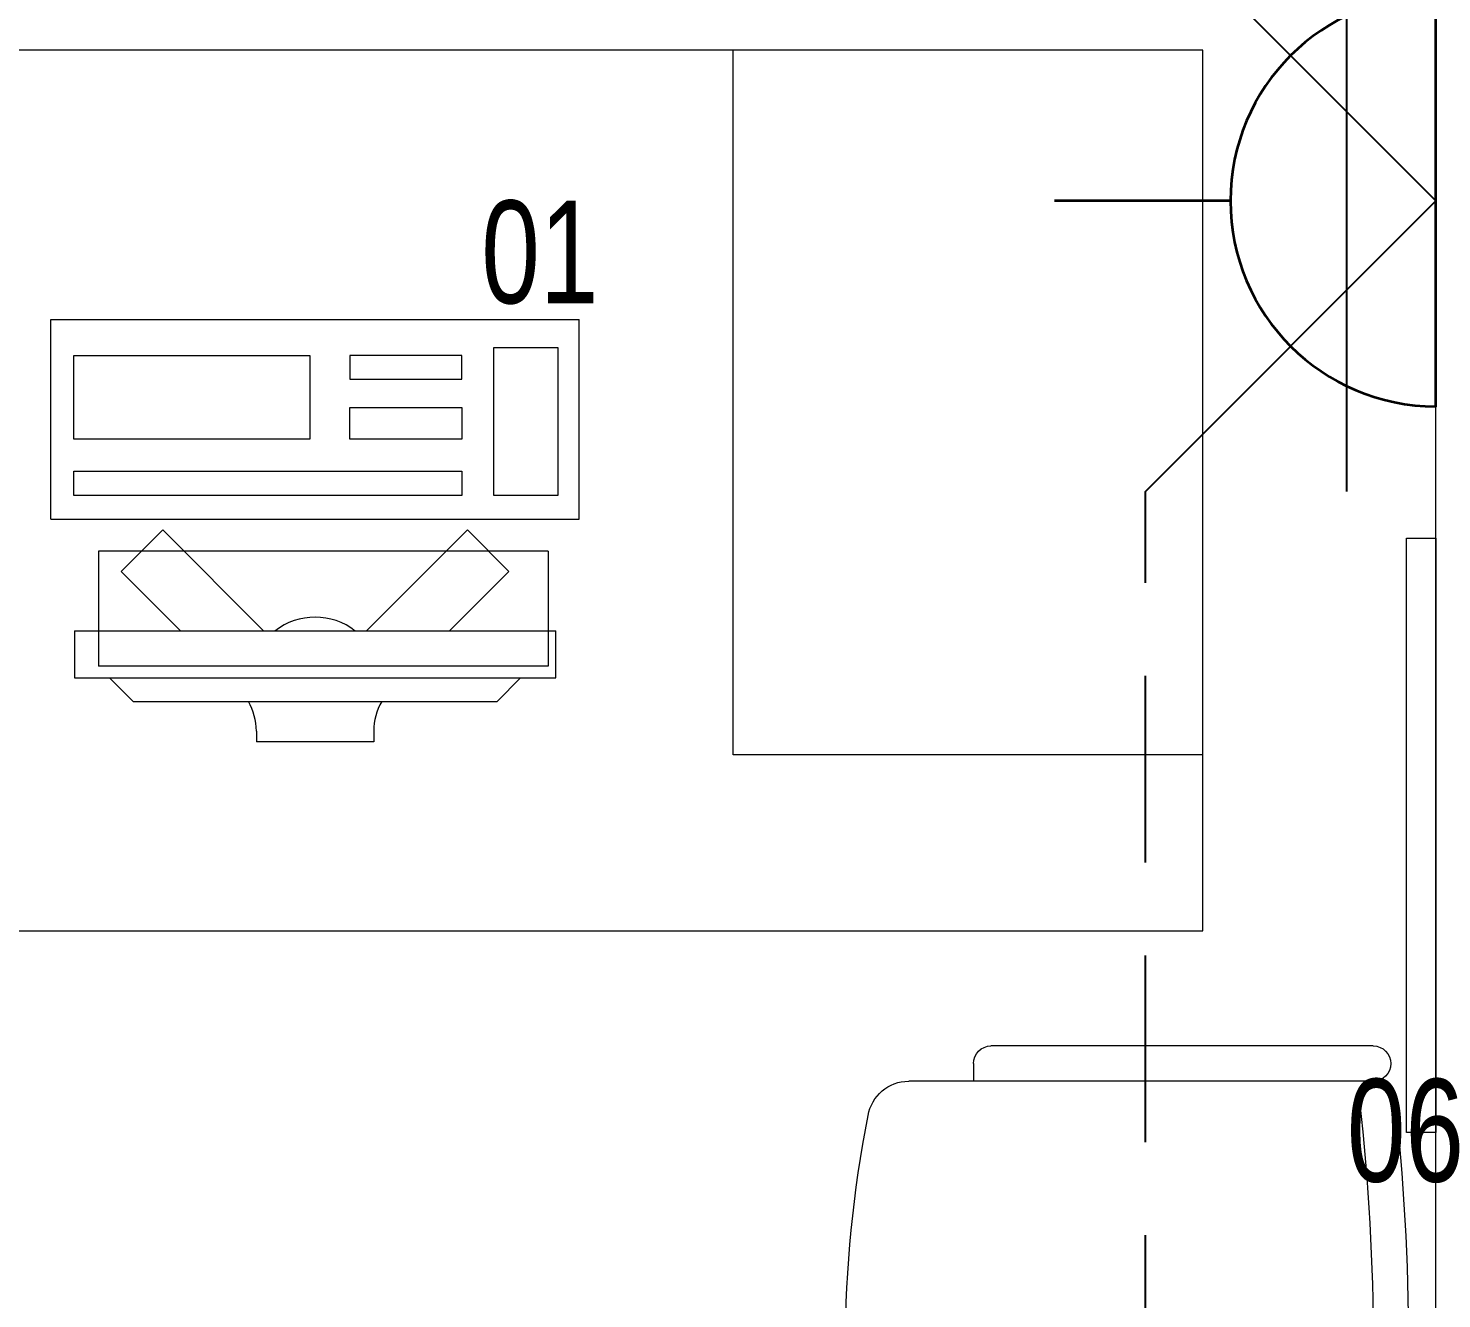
# Model space of a CAD drawing. Header units: inches. Extents: x -12418 to 57169, y -29325 to 19878.
# Drawn here: x 34750 to 35954, y -12171 to -11089 of the extents above; entities that cross this region are included whole.
import ezdxf
from ezdxf.enums import TextEntityAlignment as Align

# ---------------------------------------------------------------- set-up
doc = ezdxf.new("R2010")
doc.units = ezdxf.units.IN
doc.header["$LTSCALE"] = 25
doc.header["$MEASUREMENT"] = 0
for name, pattern in [('00-Ground Floor$0$HIDDEN', [9.525, 6.35, -3.175]), ('DASHDOT', [25.4, 12.7, -6.35, 0, -6.35]), ('HIDDEN', [9.525, 6.35, -3.175])]:
    doc.linetypes.add(name, pattern=pattern)
doc.layers.get('0').update_dxf_attribs({"color": 8})
doc.layers.get('Defpoints').update_dxf_attribs({"color": 8})
for name, color, linetype, lineweight in [('00-Ground Floor$0$72_EGR_EQP_TAG', 142, 'Continuous', 5), ('00-Ground Floor$0$LOADING', 253, 'Continuous', 5), ('00-Ground Floor$0$Walls', 251, 'Continuous', 5), ('E-LITE-CLNG-CNDT', 6, 'DASHDOT', 35), ('E-LITE-EXIT-NUMB', 6, 'Continuous', 25), ('E-POWR-FLOR-CNDT', 6, 'HIDDEN', 25), ('E-POWR-WALL @ 100', 4, 'Continuous', 35)]:
    doc.layers.add(name, color=color, linetype=linetype, lineweight=lineweight)
doc.styles.add('00-Ground Floor$0$X3G_ENTITY_257CFD', font='swisscl.ttf', dxfattribs={"height": 200})
doc.styles.add('DC_Simplex', font='SIMPLEX.shx', dxfattribs={"width": 0.7})

# ---------------------------------------------------------------- blocks, each defined once
blk = doc.blocks.new('00-Ground Floor$0$GF21043-P')
at = {"color": 0}
for p, q in [((0.8, 0.75), (-0.8, 0.75)), ((-0.8, 0.75), (-0.8, 0)), ((-0.8, 0), (0.8, 0))]:
    blk.add_line(p, q, dxfattribs=at)
at = {"color": 0, "linetype": '00-Ground Floor$0$HIDDEN'}
for p, q in [((-0.8, 0.6), (-0.4, 0.6)), ((-0.4, 0.6), (-0.4, 0))]:
    blk.add_line(p, q, dxfattribs=at)
blk = doc.blocks.new('00-Ground Floor$0$GF21016-P')
at = {"layer": '00-Ground Floor$0$LOADING', "extrusion": (-1.24384e-09, -1.20261e-09, -1)}
for p, q in [((0.0128, 0.0179), (0.0128, 0.4136)), ((0.4628, 0.0179), (0.4628, 0.4136)), ((-0.0022, 0.3585), (0.0128, 0.3585)), ((0.4778, 0.3585), (0.4628, 0.3585)), ((-0.0172, 0.0179), (-0.0172, 0.3435)), ((0.4928, 0.0179), (0.4928, 0.3435)), ((0.4778, 0.0029), (0.4778, 0.0029))]:
    blk.add_line(p, q, dxfattribs=at)
for centre, radius, start, end in [((-0.2378, -0.5362), 1.0036, 78.7568, 101.2432), ((-0.0478, 0.4136), 0.035, 0, 80.6557), ((-0.4278, 0.4136), 0.035, 99.3443, 180), ((0.0022, 0.3435), 0.015, 0, 90), ((-0.4778, 0.3435), 0.015, 90, 180), ((-0.0284, 0.0145), 0.015, 284.3864, 95.5209), ((-0.2378, 1.8928), 1.8749, 263.6341, 276.3659), ((-0.4471, 0.0145), 0.015, 84.4791, 255.6136), ((0.0022, 0.0179), 0.015, 270, 0), ((0.0022, 0.0179), 0.015, 180, 270), ((-0.4778, 0.0179), 0.015, 270, 0), ((-0.4778, 0.0179), 0.015, 180, 270), ((-0.2378, 1.8734), 1.8855, 263.5119, 276.4881)]:
    blk.add_arc(centre, radius, start, end, dxfattribs=at)
blk = doc.blocks.new('00-Ground Floor$0$ITCWLS1-P')
at = {"layer": '00-Ground Floor$0$LOADING'}
for p, q in [((-0.17, 0.45), (-0.17, 0)), ((-0.17, 0.45), (0, 0.45)), ((0, 0.45), (0, 0)), ((-0.2651, 0.43, 0), (-0.3051, 0.43, 0)), ((-0.3051, 0.43, 0), (-0.3051, 0.02, 0)), ((-0.2651, 0.43, 0), (-0.2651, 0.02, 0)), ((-0.1496, 0.4305), (-0.1291, 0.4305)), ((-0.1291, 0.4305), (-0.1291, 0.4089)), ((-0.3251, 0.38, 0), (-0.3051, 0.4, 0)), ((-0.197, 0.4094), (-0.295, 0.4094)), ((-0.295, 0.0264), (-0.295, 0.4094)), ((-0.197, 0.0264), (-0.197, 0.4094)), ((-0.3251, 0.38, 0), (-0.3251, 0.07, 0)), ((-0.3503, 0.275), (-0.3596, 0.275)), ((-0.3596, 0.175), (-0.3596, 0.275)), ((-0.3503, 0.175), (-0.3596, 0.175)), ((-0.3251, 0.07, 0), (-0.3051, 0.05, 0)), ((-0.197, 0.0264), (-0.295, 0.0264)), ((-0.3051, 0.02, 0), (-0.2651, 0.02, 0)), ((-0.17, 0), (0, 0))]:
    blk.add_line(p, q, dxfattribs=at)
at = {"layer": '00-Ground Floor$0$LOADING', "extrusion": (2.48281e-10, 3.18408e-10, -1)}
for p, q in [((-0.2651, 0.3395), (-0.2144, 0.3902)), ((-0.1791, 0.3548), (-0.2144, 0.3902)), ((-0.2651, 0.2688), (-0.1791, 0.3548))]:
    blk.add_line(p, q, dxfattribs=at)
at = {"layer": '00-Ground Floor$0$LOADING', "extrusion": (2.48281e-10, -3.18408e-10, -1)}
for p, q in [((-0.2651, 0.1812), (-0.1791, 0.0952)), ((-0.2651, 0.1105), (-0.2144, 0.0598)), ((-0.1791, 0.0952), (-0.2144, 0.0598))]:
    blk.add_line(p, q, dxfattribs=at)
at = {"layer": '00-Ground Floor$0$LOADING'}
for points in [[(-0.1291, 0.4089), (-0.1291, 0.1), (-0.1496, 0.1), (-0.1496, 0.4305)], [(-0.1496, 0.1), (-0.1496, 0.1), (-0.1496, 0.1), (-0.1496, 0.1), (-0.1496, 0.1), (-0.1496, 0.1), (-0.1496, 0.1), (-0.1496, 0.1), (-0.1496, 0.1)], [(-0.1496, 0.1), (-0.1496, 0.1), (-0.1496, 0.1), (-0.1496, 0.1), (-0.1496, 0.1), (-0.1496, 0.1), (-0.1496, 0.1), (-0.1496, 0.1), (-0.1496, 0.1), (-0.1496, 0.1), (-0.1496, 0.1), (-0.1496, 0.1), (-0.1496, 0.1), (-0.1496, 0.1), (-0.1496, 0.1), (-0.1496, 0.1), (-0.1496, 0.1), (-0.1496, 0.1)], [(-0.1496, 0.1), (-0.1496, 0.1), (-0.1496, 0.1), (-0.1496, 0.1), (-0.1496, 0.1), (-0.1496, 0.1), (-0.1496, 0.1), (-0.1496, 0.1), (-0.1496, 0.1), (-0.1496, 0.1)], [(-0.1496, 0.1), (-0.1496, 0.1), (-0.1496, 0.1), (-0.1496, 0.1), (-0.1496, 0.1), (-0.1496, 0.1), (-0.1496, 0.1)], [(-0.1496, 0.1), (-0.1496, 0.1), (-0.1496, 0.1), (-0.1496, 0.1), (-0.1496, 0.1), (-0.1496, 0.1), (-0.1496, 0.1), (-0.1496, 0.1), (-0.1496, 0.1), (-0.1496, 0.1)], [(-0.1496, 0.1), (-0.1496, 0.1), (-0.1496, 0.1), (-0.1496, 0.1), (-0.1496, 0.1), (-0.1496, 0.1), (-0.1496, 0.1), (-0.1496, 0.1), (-0.1496, 0.1), (-0.1496, 0.1), (-0.1496, 0.1), (-0.1496, 0.1), (-0.1496, 0.1), (-0.1496, 0.1), (-0.1496, 0.1)], [(-0.1496, 0.1), (-0.1496, 0.1), (-0.1496, 0.1), (-0.1496, 0.1), (-0.1496, 0.1), (-0.1496, 0.1), (-0.1496, 0.1), (-0.1496, 0.1), (-0.1496, 0.1), (-0.1496, 0.1)], [(-0.1496, 0.1), (-0.1496, 0.1), (-0.1496, 0.1), (-0.1496, 0.1), (-0.1496, 0.1), (-0.1496, 0.1), (-0.1496, 0.1), (-0.1496, 0.1), (-0.1496, 0.1), (-0.1496, 0.1)], [(-0.1496, 0.1), (-0.1496, 0.1), (-0.1496, 0.1), (-0.1496, 0.1), (-0.1496, 0.1), (-0.1496, 0.1), (-0.1496, 0.1), (-0.1496, 0.1), (-0.1496, 0.1), (-0.1496, 0.1), (-0.1496, 0.1), (-0.1496, 0.1), (-0.1496, 0.1), (-0.1496, 0.1), (-0.1496, 0.1), (-0.1496, 0.1), (-0.1496, 0.1), (-0.1496, 0.1), (-0.1496, 0.1), (-0.1496, 0.1), (-0.1496, 0.1), (-0.1496, 0.1), (-0.1496, 0.1), (-0.1496, 0.1), (-0.1496, 0.1), (-0.1496, 0.1), (-0.1496, 0.1), (-0.1496, 0.1), (-0.1496, 0.1), (-0.1496, 0.1), (-0.1496, 0.1), (-0.1496, 0.1), (-0.1496, 0.1), (-0.1496, 0.1), (-0.1496, 0.1), (-0.1496, 0.1), (-0.1496, 0.1), (-0.1496, 0.1), (-0.1496, 0.1), (-0.1496, 0.1), (-0.1496, 0.1), (-0.1496, 0.1), (-0.1496, 0.1), (-0.1496, 0.1), (-0.1496, 0.1), (-0.1496, 0.1), (-0.1496, 0.1), (-0.1496, 0.1), (-0.1496, 0.1), (-0.1496, 0.1), (-0.1496, 0.1), (-0.1496, 0.1), (-0.1496, 0.1), (-0.1496, 0.1)], [(-0.1496, 0.1), (-0.1496, 0.1), (-0.1496, 0.1), (-0.1496, 0.1), (-0.1496, 0.1), (-0.1496, 0.1), (-0.1496, 0.1), (-0.1496, 0.1), (-0.1496, 0.1), (-0.1496, 0.1), (-0.1496, 0.1), (-0.1496, 0.1), (-0.1496, 0.1), (-0.1496, 0.1), (-0.1496, 0.1), (-0.1496, 0.1), (-0.1496, 0.1), (-0.1496, 0.1), (-0.1496, 0.1), (-0.1496, 0.1), (-0.1496, 0.1), (-0.1496, 0.1), (-0.1496, 0.1), (-0.1496, 0.1), (-0.1496, 0.1), (-0.1496, 0.1), (-0.1496, 0.1), (-0.1496, 0.1), (-0.1496, 0.1), (-0.1496, 0.1), (-0.1496, 0.1), (-0.1496, 0.1), (-0.1496, 0.1), (-0.1496, 0.1), (-0.1496, 0.1), (-0.1496, 0.1), (-0.1496, 0.1), (-0.1496, 0.1), (-0.1496, 0.1), (-0.1496, 0.1), (-0.1496, 0.1), (-0.1496, 0.1), (-0.1496, 0.1), (-0.1496, 0.1), (-0.1496, 0.1), (-0.1496, 0.1), (-0.1496, 0.1), (-0.1496, 0.1), (-0.1496, 0.1), (-0.1496, 0.1), (-0.1496, 0.1), (-0.1496, 0.1), (-0.1496, 0.1), (-0.1496, 0.1), (-0.1496, 0.1), (-0.1496, 0.1), (-0.1496, 0.1), (-0.1496, 0.1), (-0.1496, 0.1), (-0.1496, 0.1), (-0.1496, 0.1), (-0.1496, 0.1), (-0.1496, 0.1), (-0.1496, 0.1), (-0.1496, 0.1), (-0.1496, 0.1), (-0.1496, 0.1), (-0.1496, 0.1), (-0.1496, 0.1), (-0.1496, 0.1), (-0.1496, 0.1), (-0.1496, 0.1), (-0.1496, 0.1), (-0.1496, 0.1), (-0.1496, 0.1), (-0.1496, 0.1), (-0.1496, 0.1), (-0.1496, 0.1), (-0.1496, 0.1), (-0.1496, 0.1), (-0.1496, 0.1), (-0.1496, 0.1), (-0.1496, 0.1), (-0.1496, 0.1), (-0.1496, 0.1), (-0.1496, 0.1), (-0.1496, 0.1), (-0.1496, 0.1), (-0.1496, 0.1)], [(-0.1496, 0.1), (-0.1496, 0.1), (-0.1496, 0.1), (-0.1496, 0.1), (-0.1496, 0.1), (-0.1496, 0.1), (-0.1496, 0.1), (-0.1496, 0.1), (-0.1496, 0.1), (-0.1496, 0.1), (-0.1496, 0.1), (-0.1496, 0.1)], [(-0.1496, 0.1), (-0.1496, 0.1), (-0.1496, 0.1), (-0.1496, 0.1), (-0.1496, 0.1), (-0.1496, 0.1), (-0.1496, 0.1)], [(-0.1496, 0.1), (-0.1496, 0.1), (-0.1496, 0.1), (-0.1496, 0.1), (-0.1496, 0.1), (-0.1496, 0.1), (-0.1496, 0.1), (-0.1496, 0.1), (-0.1496, 0.1), (-0.1496, 0.1), (-0.1496, 0.1), (-0.1496, 0.1), (-0.1496, 0.1), (-0.1496, 0.1), (-0.1496, 0.1), (-0.1496, 0.1), (-0.1496, 0.1)], [(-0.1496, 0.1), (-0.1496, 0.1), (-0.1496, 0.1), (-0.1496, 0.1), (-0.1496, 0.1), (-0.1496, 0.1), (-0.1496, 0.1), (-0.1496, 0.1), (-0.1496, 0.1), (-0.1496, 0.1), (-0.1496, 0.1), (-0.1496, 0.1), (-0.1496, 0.1), (-0.1496, 0.1), (-0.1496, 0.1), (-0.1496, 0.1), (-0.1496, 0.1), (-0.1496, 0.1), (-0.1496, 0.1), (-0.1496, 0.1), (-0.1496, 0.1), (-0.1496, 0.1), (-0.1496, 0.1), (-0.1496, 0.1), (-0.1496, 0.1), (-0.1496, 0.1), (-0.1496, 0.1), (-0.1496, 0.1), (-0.1496, 0.1), (-0.1496, 0.1), (-0.1496, 0.1), (-0.1496, 0.1), (-0.1496, 0.1), (-0.1496, 0.1), (-0.1496, 0.1), (-0.1496, 0.1), (-0.1496, 0.1), (-0.1496, 0.1), (-0.1496, 0.1), (-0.1496, 0.1), (-0.1496, 0.1), (-0.1496, 0.1), (-0.1496, 0.1), (-0.1496, 0.1), (-0.1496, 0.1), (-0.1496, 0.1), (-0.1496, 0.1), (-0.1496, 0.1), (-0.1496, 0.1), (-0.1496, 0.1), (-0.1496, 0.1), (-0.1496, 0.1), (-0.1496, 0.1), (-0.1496, 0.1), (-0.1496, 0.1), (-0.1496, 0.1), (-0.1496, 0.1), (-0.1496, 0.1), (-0.1496, 0.1), (-0.1496, 0.1), (-0.1496, 0.1), (-0.1496, 0.1), (-0.1496, 0.1), (-0.1496, 0.1), (-0.1496, 0.1), (-0.1496, 0.1), (-0.1496, 0.1), (-0.1496, 0.1), (-0.1496, 0.1), (-0.1496, 0.1), (-0.1496, 0.1), (-0.1496, 0.1), (-0.1496, 0.1), (-0.1496, 0.1), (-0.1496, 0.1), (-0.1496, 0.1), (-0.1496, 0.1), (-0.1496, 0.1), (-0.1496, 0.1), (-0.1496, 0.1), (-0.1496, 0.1), (-0.1496, 0.1), (-0.1496, 0.1), (-0.1496, 0.1), (-0.1496, 0.1), (-0.1496, 0.1), (-0.1496, 0.1), (-0.1496, 0.1), (-0.1496, 0.1), (-0.1496, 0.1), (-0.1496, 0.1), (-0.1496, 0.1), (-0.1496, 0.1), (-0.1496, 0.1), (-0.1496, 0.1), (-0.1496, 0.1), (-0.1496, 0.1), (-0.1496, 0.1), (-0.1496, 0.1), (-0.1496, 0.1), (-0.1496, 0.1), (-0.1496, 0.1), (-0.1496, 0.1), (-0.1496, 0.1), (-0.1496, 0.1), (-0.1496, 0.1), (-0.1496, 0.1), (-0.1496, 0.1), (-0.1496, 0.1), (-0.1496, 0.1), (-0.1496, 0.1)], [(-0.1496, 0.1), (-0.1496, 0.1), (-0.1496, 0.1), (-0.1496, 0.1), (-0.1496, 0.1), (-0.1496, 0.1), (-0.1496, 0.1), (-0.1496, 0.1)]]:
    blk.add_lwpolyline(points, dxfattribs=at)
for points in [[(-0.1019, 0.4305), (-0.0304, 0.4305), (-0.0304, 0.2294), (-0.1019, 0.2294)], [(-0.1019, 0.1954), (-0.0747, 0.1954), (-0.0747, 0.1), (-0.1019, 0.1)], [(-0.0304, 0.1954), (-0.0508, 0.1954), (-0.0508, 0.1), (-0.0304, 0.1)], [(-0.1496, 0.1), (-0.1496, 0.1), (-0.1496, 0.1), (-0.1496, 0.1), (-0.1496, 0.1), (-0.1496, 0.1), (-0.1496, 0.1), (-0.1496, 0.1), (-0.1496, 0.1), (-0.1496, 0.1), (-0.1496, 0.1), (-0.1496, 0.1), (-0.1496, 0.1), (-0.1496, 0.1), (-0.1496, 0.1), (-0.1496, 0.1), (-0.1496, 0.1), (-0.1496, 0.1), (-0.1496, 0.1), (-0.1496, 0.1), (-0.1496, 0.1), (-0.1496, 0.1), (-0.1496, 0.1), (-0.1496, 0.1), (-0.1496, 0.1), (-0.1496, 0.1), (-0.1496, 0.1), (-0.1496, 0.1), (-0.1496, 0.1), (-0.1496, 0.1), (-0.1496, 0.1), (-0.1496, 0.1), (-0.1496, 0.1), (-0.1496, 0.1), (-0.1496, 0.1), (-0.1496, 0.1), (-0.1496, 0.1), (-0.1496, 0.1), (-0.1496, 0.1), (-0.1496, 0.1), (-0.1496, 0.1), (-0.1496, 0.1), (-0.1496, 0.1), (-0.1496, 0.1), (-0.1496, 0.1), (-0.1496, 0.1), (-0.1496, 0.1), (-0.1496, 0.1), (-0.1496, 0.1), (-0.1496, 0.1), (-0.1496, 0.1), (-0.1496, 0.1), (-0.1496, 0.1), (-0.1496, 0.1), (-0.1496, 0.1), (-0.1496, 0.1), (-0.1496, 0.1), (-0.1496, 0.1), (-0.1496, 0.1), (-0.1496, 0.1), (-0.1496, 0.1), (-0.1496, 0.1), (-0.1496, 0.1), (-0.1496, 0.1), (-0.1496, 0.1), (-0.1496, 0.1), (-0.1496, 0.1), (-0.1496, 0.1), (-0.1496, 0.1), (-0.1496, 0.1), (-0.1496, 0.1), (-0.1496, 0.1), (-0.1496, 0.1), (-0.1496, 0.1), (-0.1496, 0.1), (-0.1496, 0.1), (-0.1496, 0.1), (-0.1496, 0.1), (-0.1496, 0.1), (-0.1496, 0.1), (-0.1496, 0.1), (-0.1496, 0.1), (-0.1496, 0.1), (-0.1496, 0.1), (-0.1496, 0.1), (-0.1496, 0.1), (-0.1496, 0.1), (-0.1496, 0.1), (-0.1496, 0.1), (-0.1496, 0.1), (-0.1496, 0.1), (-0.1496, 0.1), (-0.1496, 0.1), (-0.1496, 0.1), (-0.1496, 0.1), (-0.1496, 0.1), (-0.1496, 0.1), (-0.1496, 0.1), (-0.1496, 0.1), (-0.1496, 0.1), (-0.1496, 0.1), (-0.1496, 0.1), (-0.1496, 0.1), (-0.1496, 0.1), (-0.1496, 0.1), (-0.1496, 0.1), (-0.1496, 0.1), (-0.1496, 0.1), (-0.1496, 0.1), (-0.1496, 0.1), (-0.1496, 0.1), (-0.1496, 0.1), (-0.1496, 0.1), (-0.1496, 0.1), (-0.1496, 0.1), (-0.1496, 0.1), (-0.1496, 0.1), (-0.1496, 0.1), (-0.1496, 0.1), (-0.1496, 0.1), (-0.1496, 0.1), (-0.1496, 0.1), (-0.1496, 0.1), (-0.1496, 0.1), (-0.1496, 0.1), (-0.1496, 0.1), (-0.1496, 0.1), (-0.1496, 0.1), (-0.1496, 0.1), (-0.1496, 0.1), (-0.1496, 0.1), (-0.1496, 0.1), (-0.1496, 0.1), (-0.1496, 0.1), (-0.1496, 0.1), (-0.1496, 0.1), (-0.1496, 0.1), (-0.1496, 0.1), (-0.1496, 0.1), (-0.1496, 0.1), (-0.1496, 0.1), (-0.1496, 0.1), (-0.1496, 0.1), (-0.1496, 0.1), (-0.1496, 0.1), (-0.1496, 0.1), (-0.1496, 0.1), (-0.1496, 0.1), (-0.1496, 0.1), (-0.1496, 0.1), (-0.1496, 0.1), (-0.1496, 0.1), (-0.1496, 0.1), (-0.1496, 0.1), (-0.1496, 0.1), (-0.1496, 0.1), (-0.1496, 0.1), (-0.1496, 0.1), (-0.1496, 0.1), (-0.1496, 0.1), (-0.1496, 0.1), (-0.1496, 0.1), (-0.1496, 0.1), (-0.1496, 0.1), (-0.1496, 0.1), (-0.1496, 0.1), (-0.1496, 0.1), (-0.1496, 0.1), (-0.1496, 0.1), (-0.1496, 0.1), (-0.1496, 0.1), (-0.1496, 0.1), (-0.1496, 0.1), (-0.1496, 0.1), (-0.1496, 0.1), (-0.1496, 0.1), (-0.1496, 0.1), (-0.1496, 0.1), (-0.1496, 0.1), (-0.1496, 0.1), (-0.1496, 0.1), (-0.1496, 0.1), (-0.1496, 0.1), (-0.1496, 0.1), (-0.1496, 0.1), (-0.1496, 0.1), (-0.1496, 0.1), (-0.1496, 0.1), (-0.1496, 0.1), (-0.1496, 0.1), (-0.1496, 0.1), (-0.1496, 0.1), (-0.1496, 0.1), (-0.1496, 0.1), (-0.1496, 0.1), (-0.1496, 0.1), (-0.1496, 0.1), (-0.1496, 0.1), (-0.1496, 0.1), (-0.1496, 0.1), (-0.1496, 0.1), (-0.1496, 0.1), (-0.1496, 0.1), (-0.1496, 0.1), (-0.1496, 0.1), (-0.1496, 0.1), (-0.1496, 0.1), (-0.1496, 0.1), (-0.1496, 0.1), (-0.1496, 0.1), (-0.1496, 0.1), (-0.1496, 0.1), (-0.1496, 0.1), (-0.1496, 0.1), (-0.1496, 0.1), (-0.1496, 0.1), (-0.1496, 0.1), (-0.1496, 0.1), (-0.1496, 0.1), (-0.1496, 0.1), (-0.1496, 0.1), (-0.1496, 0.1), (-0.1496, 0.1), (-0.1496, 0.1), (-0.1496, 0.1), (-0.1496, 0.1), (-0.1496, 0.1), (-0.1496, 0.1), (-0.1496, 0.1), (-0.1496, 0.1), (-0.1496, 0.1), (-0.1496, 0.1), (-0.1496, 0.1), (-0.1496, 0.1), (-0.1496, 0.1), (-0.1496, 0.1), (-0.1496, 0.1), (-0.1496, 0.1), (-0.1496, 0.1), (-0.1496, 0.1), (-0.1496, 0.1), (-0.1496, 0.1), (-0.1496, 0.1), (-0.1496, 0.1), (-0.1496, 0.1), (-0.1496, 0.1), (-0.1496, 0.1), (-0.1496, 0.1), (-0.1496, 0.1), (-0.1496, 0.1), (-0.1496, 0.1), (-0.1496, 0.1), (-0.1496, 0.1), (-0.1496, 0.1), (-0.1496, 0.1), (-0.1496, 0.1), (-0.1496, 0.1), (-0.1496, 0.1), (-0.1496, 0.1), (-0.1496, 0.1), (-0.1496, 0.1), (-0.1496, 0.1), (-0.1496, 0.1), (-0.1496, 0.1), (-0.1496, 0.1), (-0.1496, 0.1), (-0.1496, 0.1), (-0.1496, 0.1), (-0.1496, 0.1), (-0.1496, 0.1), (-0.1496, 0.1), (-0.1496, 0.1), (-0.1496, 0.1), (-0.1496, 0.1), (-0.1496, 0.1), (-0.1496, 0.1), (-0.1496, 0.1)], [(-0.1496, 0.1), (-0.1496, 0.1), (-0.1496, 0.1), (-0.1496, 0.1), (-0.1496, 0.1), (-0.1496, 0.1), (-0.1496, 0.1), (-0.1496, 0.1), (-0.1496, 0.1), (-0.1496, 0.1), (-0.1496, 0.1), (-0.1496, 0.1), (-0.1496, 0.1), (-0.1496, 0.1), (-0.1496, 0.1), (-0.1496, 0.1), (-0.1496, 0.1), (-0.1496, 0.1), (-0.1496, 0.1), (-0.1496, 0.1), (-0.1496, 0.1), (-0.1496, 0.1), (-0.1496, 0.1), (-0.1496, 0.1), (-0.1496, 0.1), (-0.1496, 0.1), (-0.1496, 0.1), (-0.1496, 0.1), (-0.1496, 0.1), (-0.1496, 0.1), (-0.1496, 0.1), (-0.1496, 0.1), (-0.1496, 0.1), (-0.1496, 0.1), (-0.1496, 0.1), (-0.1496, 0.1), (-0.1496, 0.1), (-0.1496, 0.1), (-0.1496, 0.1), (-0.1496, 0.1), (-0.1496, 0.1), (-0.1496, 0.1), (-0.1496, 0.1), (-0.1496, 0.1), (-0.1496, 0.1), (-0.1496, 0.1), (-0.1496, 0.1), (-0.1496, 0.1), (-0.1496, 0.1), (-0.1496, 0.1), (-0.1496, 0.1), (-0.1496, 0.1), (-0.1496, 0.1), (-0.1496, 0.1), (-0.1496, 0.1), (-0.1496, 0.1), (-0.1496, 0.1), (-0.1496, 0.1), (-0.1496, 0.1), (-0.1496, 0.1), (-0.1496, 0.1), (-0.1496, 0.1), (-0.1496, 0.1), (-0.1496, 0.1), (-0.1496, 0.1), (-0.1496, 0.1), (-0.1496, 0.1), (-0.1496, 0.1), (-0.1496, 0.1), (-0.1496, 0.1), (-0.1496, 0.1), (-0.1496, 0.1), (-0.1496, 0.1), (-0.1496, 0.1), (-0.1496, 0.1), (-0.1496, 0.1), (-0.1496, 0.1), (-0.1496, 0.1), (-0.1496, 0.1), (-0.1496, 0.1), (-0.1496, 0.1), (-0.1496, 0.1), (-0.1496, 0.1), (-0.1496, 0.1), (-0.1496, 0.1), (-0.1496, 0.1), (-0.1496, 0.1), (-0.1496, 0.1), (-0.1496, 0.1), (-0.1496, 0.1), (-0.1496, 0.1), (-0.1496, 0.1), (-0.1496, 0.1), (-0.1496, 0.1), (-0.1496, 0.1), (-0.1496, 0.1), (-0.1496, 0.1), (-0.1496, 0.1), (-0.1496, 0.1), (-0.1496, 0.1), (-0.1496, 0.1), (-0.1496, 0.1), (-0.1496, 0.1), (-0.1496, 0.1), (-0.1496, 0.1), (-0.1496, 0.1), (-0.1496, 0.1), (-0.1496, 0.1), (-0.1496, 0.1), (-0.1496, 0.1), (-0.1496, 0.1), (-0.1496, 0.1), (-0.1496, 0.1), (-0.1496, 0.1), (-0.1496, 0.1), (-0.1496, 0.1), (-0.1496, 0.1), (-0.1496, 0.1), (-0.1496, 0.1), (-0.1496, 0.1), (-0.1496, 0.1), (-0.1496, 0.1), (-0.1496, 0.1), (-0.1496, 0.1), (-0.1496, 0.1), (-0.1496, 0.1), (-0.1496, 0.1), (-0.1496, 0.1), (-0.1496, 0.1), (-0.1496, 0.1), (-0.1496, 0.1), (-0.1496, 0.1), (-0.1496, 0.1), (-0.1496, 0.1), (-0.1496, 0.1), (-0.1496, 0.1), (-0.1496, 0.1), (-0.1496, 0.1), (-0.1496, 0.1), (-0.1496, 0.1), (-0.1496, 0.1), (-0.1496, 0.1), (-0.1496, 0.1), (-0.1496, 0.1), (-0.1496, 0.1), (-0.1496, 0.1), (-0.1496, 0.1), (-0.1496, 0.1), (-0.1496, 0.1), (-0.1496, 0.1), (-0.1496, 0.1), (-0.1496, 0.1), (-0.1496, 0.1), (-0.1496, 0.1), (-0.1496, 0.1), (-0.1496, 0.1), (-0.1496, 0.1), (-0.1496, 0.1), (-0.1496, 0.1), (-0.1496, 0.1), (-0.1496, 0.1), (-0.1496, 0.1), (-0.1496, 0.1), (-0.1496, 0.1), (-0.1496, 0.1), (-0.1496, 0.1), (-0.1496, 0.1), (-0.1496, 0.1), (-0.1496, 0.1), (-0.1496, 0.1), (-0.1496, 0.1), (-0.1496, 0.1), (-0.1496, 0.1), (-0.1496, 0.1), (-0.1496, 0.1), (-0.1496, 0.1), (-0.1496, 0.1), (-0.1496, 0.1), (-0.1496, 0.1), (-0.1496, 0.1), (-0.1496, 0.1), (-0.1496, 0.1), (-0.1496, 0.1), (-0.1496, 0.1), (-0.1496, 0.1), (-0.1496, 0.1), (-0.1496, 0.1), (-0.1496, 0.1), (-0.1496, 0.1), (-0.1496, 0.1), (-0.1496, 0.1), (-0.1496, 0.1), (-0.1496, 0.1), (-0.1496, 0.1), (-0.1496, 0.1), (-0.1496, 0.1), (-0.1496, 0.1), (-0.1496, 0.1), (-0.1496, 0.1), (-0.1496, 0.1), (-0.1496, 0.1), (-0.1496, 0.1), (-0.1496, 0.1), (-0.1496, 0.1), (-0.1496, 0.1), (-0.1496, 0.1), (-0.1496, 0.1), (-0.1496, 0.1), (-0.1496, 0.1), (-0.1496, 0.1), (-0.1496, 0.1), (-0.1496, 0.1), (-0.1496, 0.1), (-0.1496, 0.1)], [(-0.1496, 0.1), (-0.1496, 0.1), (-0.1496, 0.1), (-0.1496, 0.1), (-0.1496, 0.1), (-0.1496, 0.1), (-0.1496, 0.1), (-0.1496, 0.1), (-0.1496, 0.1), (-0.1496, 0.1), (-0.1496, 0.1), (-0.1496, 0.1), (-0.1496, 0.1), (-0.1496, 0.1), (-0.1496, 0.1), (-0.1496, 0.1), (-0.1496, 0.1), (-0.1496, 0.1), (-0.1496, 0.1), (-0.1496, 0.1), (-0.1496, 0.1), (-0.1496, 0.1), (-0.1496, 0.1), (-0.1496, 0.1), (-0.1496, 0.1), (-0.1496, 0.1), (-0.1496, 0.1), (-0.1496, 0.1), (-0.1496, 0.1), (-0.1496, 0.1), (-0.1496, 0.1), (-0.1496, 0.1), (-0.1496, 0.1), (-0.1496, 0.1), (-0.1496, 0.1), (-0.1496, 0.1), (-0.1496, 0.1), (-0.1496, 0.1), (-0.1496, 0.1), (-0.1496, 0.1), (-0.1496, 0.1), (-0.1496, 0.1), (-0.1496, 0.1), (-0.1496, 0.1), (-0.1496, 0.1), (-0.1496, 0.1), (-0.1496, 0.1), (-0.1496, 0.1), (-0.1496, 0.1), (-0.1496, 0.1), (-0.1496, 0.1), (-0.1496, 0.1), (-0.1496, 0.1), (-0.1496, 0.1), (-0.1496, 0.1), (-0.1496, 0.1), (-0.1496, 0.1), (-0.1496, 0.1), (-0.1496, 0.1), (-0.1496, 0.1), (-0.1496, 0.1), (-0.1496, 0.1), (-0.1496, 0.1), (-0.1496, 0.1), (-0.1496, 0.1), (-0.1496, 0.1), (-0.1496, 0.1), (-0.1496, 0.1), (-0.1496, 0.1), (-0.1496, 0.1), (-0.1496, 0.1), (-0.1496, 0.1), (-0.1496, 0.1), (-0.1496, 0.1), (-0.1496, 0.1), (-0.1496, 0.1), (-0.1496, 0.1), (-0.1496, 0.1), (-0.1496, 0.1), (-0.1496, 0.1), (-0.1496, 0.1), (-0.1496, 0.1), (-0.1496, 0.1), (-0.1496, 0.1), (-0.1496, 0.1), (-0.1496, 0.1), (-0.1496, 0.1), (-0.1496, 0.1), (-0.1496, 0.1), (-0.1496, 0.1), (-0.1496, 0.1), (-0.1496, 0.1), (-0.1496, 0.1), (-0.1496, 0.1), (-0.1496, 0.1), (-0.1496, 0.1), (-0.1496, 0.1), (-0.1496, 0.1), (-0.1496, 0.1), (-0.1496, 0.1), (-0.1496, 0.1), (-0.1496, 0.1), (-0.1496, 0.1), (-0.1496, 0.1), (-0.1496, 0.1), (-0.1496, 0.1), (-0.1496, 0.1), (-0.1496, 0.1), (-0.1496, 0.1), (-0.1496, 0.1), (-0.1496, 0.1), (-0.1496, 0.1), (-0.1496, 0.1), (-0.1496, 0.1), (-0.1496, 0.1), (-0.1496, 0.1), (-0.1496, 0.1), (-0.1496, 0.1), (-0.1496, 0.1), (-0.1496, 0.1), (-0.1496, 0.1), (-0.1496, 0.1), (-0.1496, 0.1), (-0.1496, 0.1), (-0.1496, 0.1), (-0.1496, 0.1), (-0.1496, 0.1), (-0.1496, 0.1), (-0.1496, 0.1), (-0.1496, 0.1), (-0.1496, 0.1), (-0.1496, 0.1), (-0.1496, 0.1), (-0.1496, 0.1), (-0.1496, 0.1), (-0.1496, 0.1), (-0.1496, 0.1), (-0.1496, 0.1), (-0.1496, 0.1), (-0.1496, 0.1), (-0.1496, 0.1), (-0.1496, 0.1), (-0.1496, 0.1), (-0.1496, 0.1), (-0.1496, 0.1), (-0.1496, 0.1), (-0.1496, 0.1), (-0.1496, 0.1), (-0.1496, 0.1), (-0.1496, 0.1), (-0.1496, 0.1), (-0.1496, 0.1), (-0.1496, 0.1), (-0.1496, 0.1), (-0.1496, 0.1), (-0.1496, 0.1), (-0.1496, 0.1), (-0.1496, 0.1), (-0.1496, 0.1), (-0.1496, 0.1), (-0.1496, 0.1), (-0.1496, 0.1), (-0.1496, 0.1), (-0.1496, 0.1), (-0.1496, 0.1), (-0.1496, 0.1), (-0.1496, 0.1), (-0.1496, 0.1), (-0.1496, 0.1), (-0.1496, 0.1), (-0.1496, 0.1), (-0.1496, 0.1), (-0.1496, 0.1), (-0.1496, 0.1), (-0.1496, 0.1), (-0.1496, 0.1), (-0.1496, 0.1), (-0.1496, 0.1), (-0.1496, 0.1), (-0.1496, 0.1), (-0.1496, 0.1), (-0.1496, 0.1), (-0.1496, 0.1), (-0.1496, 0.1), (-0.1496, 0.1), (-0.1496, 0.1), (-0.1496, 0.1), (-0.1496, 0.1), (-0.1496, 0.1), (-0.1496, 0.1), (-0.1496, 0.1), (-0.1496, 0.1), (-0.1496, 0.1), (-0.1496, 0.1), (-0.1496, 0.1), (-0.1496, 0.1), (-0.1496, 0.1), (-0.1496, 0.1), (-0.1496, 0.1), (-0.1496, 0.1), (-0.1496, 0.1), (-0.1496, 0.1), (-0.1496, 0.1), (-0.1496, 0.1), (-0.1496, 0.1), (-0.1496, 0.1), (-0.1496, 0.1), (-0.1496, 0.1), (-0.1496, 0.1), (-0.1496, 0.1), (-0.1496, 0.1), (-0.1496, 0.1), (-0.1496, 0.1), (-0.1496, 0.1), (-0.1496, 0.1), (-0.1496, 0.1), (-0.1496, 0.1), (-0.1496, 0.1), (-0.1496, 0.1)], [(-0.1496, 0.0727), (-0.0236, 0.0727), (-0.0236, 0.0182), (-0.1496, 0.0182)]]:
    blk.add_lwpolyline(points, close=True, dxfattribs=at)
for centre, radius, start, end in [((-0.3503, 0.325), 0.05, 270, 300.3093), ((-0.3089, 0.225), 0.0556, 321.9431, 38.0569), ((-0.3503, 0.125), 0.05, 59.6907, 90)]:
    blk.add_arc(centre, radius, start, end, dxfattribs=at)
blk = doc.blocks.new('00-Ground Floor')
at = {"layer": '00-Ground Floor$0$LOADING', "elevation": 0}
blk.add_lwpolyline([(35949.5, -12029.5), (35924.5, -12029.5), (35924.5, -11523.5), (35949.5, -11523.5), (35949.5, -12029.5)], dxfattribs=at)
at = {"layer": '00-Ground Floor$0$Walls'}
blk.add_line((35949.5, -13097.4, 0), (35949.5, -10317.4, 0), dxfattribs=at)
at = {"layer": '00-Ground Floor$0$LOADING', "extrusion": (2.24019e-05, 2.33771e-18, 1), "xscale": 1000, "yscale": 1000, "zscale": 1000, "rotation": 180}
blk.add_blockref('00-Ground Floor$0$GF21043-P', (34951, -11108, 0.8), dxfattribs=at)
at = {"layer": '00-Ground Floor$0$LOADING', "extrusion": (-1.94016e-16, 8.01373e-06, 1), "xscale": 1000.000000000009, "yscale": 1000.000000000009, "zscale": 1000.000000000009, "rotation": 90.0000000064647}
blk.add_blockref('00-Ground Floor$0$ITCWLS1-P', (35219.7, -11337.5, -0.1), dxfattribs=at)
at = {"layer": '00-Ground Floor$0$LOADING', "color": 1, "extrusion": (1.86519e-05, 4.75185e-05, 1), "xscale": 1000.000000000002, "yscale": 1000.000000000002, "zscale": -1000.000000000011, "rotation": 89.9999749024569}
blk.add_blockref('00-Ground Floor$0$GF21016-P', (35914, -12448.7, 0), dxfattribs=at)
at = {"layer": '00-Ground Floor$0$72_EGR_EQP_TAG', "char_height": 87.47, "attachment_point": 2, "style": '00-Ground Floor$0$X3G_ENTITY_257CFD'}
for s, insert in [('01', (35186.2, -11236.1, 0)), ('06', (35923.6, -11984, 0))]:
    blk.add_mtext(s, dxfattribs=dict(at, insert=insert))
blk = doc.blocks.new('*U30')
blk.add_line((0, 1.75), (0, 3.25))
blk.add_lwpolyline([(1.75, 0, 1), (-1.75, 0)], format="xyb", close=True)
at = {"layer": 'Defpoints'}
for p, q in [((-2.475, 2.475), (0, 0)), ((2.475, 2.475), (0, 0)), ((-2.475, 0.758), (2.475, 0.758))]:
    blk.add_line(p, q, dxfattribs=at)
at = {"layer": 'E-LITE-EXIT-NUMB', "style": 'DC_Simplex', "width": 0.7, "flags": 8}
blk.add_attdef('TYPE', text='', height=2, rotation=360, dxfattribs=at).set_placement((-2.682, 5.238), align=Align.RIGHT)
blk.add_attdef('CIRCUIT', (2.682, 5.238), '', height=2, rotation=360, dxfattribs=at)

msp = doc.modelspace()

# ---------------------------------------------------------------- linework, layer by layer
at = {"layer": 'E-POWR-FLOR-CNDT', "elevation": 0}
for points in [[(35825.8, -11112.6), (35702, -10988.9), (32938.5, -10988.9, -0.414214), (32863.5, -10913.9), (32863.5, -10564.9), (32739.8, -10441.2)], [(31573.2, -12712.7), (31697, -12589), (35627, -12589, 0.414214), (35702, -12514), (35702, -11483.8), (35825.8, -11360.1)]]:
    msp.add_lwpolyline(points, format="xyb", dxfattribs=at)

# ---------------------------------------------------------------- block references
at = {"layer": 'E-LITE-CLNG-CNDT'}
msp.add_blockref('00-Ground Floor', (0, 0), dxfattribs=at)
at = {"layer": 'E-POWR-WALL @ 100', "xscale": 100, "yscale": 100, "zscale": 100, "rotation": 90.00000000000001}
msp.add_blockref('*U30', (35949.5, -11236.4, 0), dxfattribs=at)

doc.saveas('drawing.dxf')
